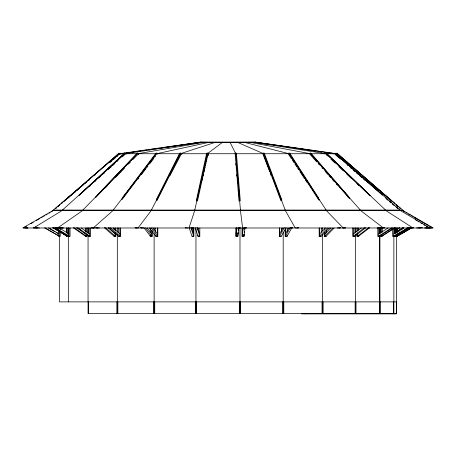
<?xml version="1.0" encoding="UTF-8"?>
<svg xmlns="http://www.w3.org/2000/svg" width="456" height="456" viewBox="0 0 456 456"><rect width="100%" height="100%" fill="white"/><g stroke="black" fill="none" stroke-linecap="round" stroke-linejoin="round"><path stroke-width="0.68" d="M88.054 235.684L88.054 313.557L396.515 313.557L396.515 235.684M116.873 313.557L116.873 301.878M153.564 313.557L153.564 301.878M154.122 233.546L154.122 313.557M195.328 313.557L195.328 301.878M239.32 313.557L239.32 301.878M282.543 313.557L282.543 301.878M283.193 232.121L283.193 313.557M322.044 313.557L322.044 301.878M355.138 313.557L355.138 301.878M379.569 313.557L379.569 301.878M393.665 313.557L393.665 301.878M236.037 233.939L236.778 227.909M237.057 227.783L236.037 236.06L237.872 236.06L238.887 227.783M237.872 233.939L238.038 232.6M238.283 230.593L238.448 229.254M242.227 233.939L242.968 227.909M243.247 227.783L242.227 236.06L244.028 236.06L245.049 227.783M244.194 232.6L244.359 231.26M244.604 229.254L244.769 227.909M196.365 200.344L206.659 153.148L207.959 153.148L208.141 155.251M196.844 201.039L207.292 153.148M197.511 201.039L207.959 153.148M194.701 210.415L201.94 177.925M202.196 180.211L202.504 178.82M203.125 176.039L203.433 174.648M204.054 171.866L204.362 170.481M204.67 169.09L205.137 167.004M205.445 165.613L206.066 162.832M206.374 161.447L206.995 158.665M207.303 157.274L208.153 153.946M188.989 227.983L194.877 210.056M310.234 154.042L310.337 153.729L248.811 142.112L248.811 142.449M336.568 154.042L336.71 153.729L255.474 142.112L200.526 142.112L119.29 153.729L52.839 210.415L403.161 210.415L336.71 153.729L335.445 153.729M156.465 199.306L179.687 153.148L180.878 153.148L181.146 154.459M156.385 200.572L180.245 153.148M157.018 200.572L180.878 153.148M151.21 210.415L167.717 178.296M169.774 175.953L181.334 153.946M279.625 233.939L283.034 227.909M284.344 227.721L279.625 236.06L281.42 236.06L286.146 227.721M285.553 233.939L288.961 227.909M290.272 227.721L285.553 236.06L287.195 236.06L291.914 227.721M122.886 197.1L156.009 153.148L157.012 153.148L122.185 199.352M121.632 199.352L156.454 153.148M138.043 227.983L151.614 210.056M112.951 210.415L136.72 179.55M141.041 173.935L141.907 172.813M142.768 171.69L144.067 170.008M150.115 162.148L151.409 160.466M137.923 179.145L138.784 178.022M141.371 174.665L146.114 168.498M146.98 167.38L147.841 166.258M149.568 164.017L153.883 158.414M154.744 157.297L155.604 156.174M156.898 154.493L157.246 154.042M97.664 194.678L137.239 153.148L137.98 153.148L138.487 154.459M95.521 197.243L137.535 153.148M95.959 197.243L137.98 153.148M319.69 233.939L325.538 227.909M327.516 227.994L319.69 236.06L321.332 236.06L329.158 227.994M324.951 233.939L330.805 227.909M332.777 227.994L324.951 236.06L326.325 236.06L334.157 227.994M82.536 210.415L117.517 174.483M119.489 172.459L120.475 171.445M122.938 168.914L129.344 162.336M131.317 160.312L133.779 157.782M105.176 188.049L107.154 186.014M115.573 177.373L124.477 168.218M128.438 164.154L130.416 162.119M132.89 159.577L138.276 154.042M79.031 195.105L124.653 153.148L125.086 153.148L79.464 195.105M79.167 195.105L124.784 153.148M62.033 210.415L116.531 161.356M118.115 159.925L124.995 153.729L201.968 142.112L201.968 142.449M89.701 186.208L90.755 185.261M94.432 181.944L96.011 180.525M98.638 178.159L100.742 176.267M103.369 173.901L104.424 172.955M108.106 169.638L111.258 166.799M112.307 165.853L114.941 163.487M117.044 161.595L118.093 160.649M122.299 156.858L124.927 154.493M119.671 154.088L120.988 153.148L119.922 154.088M93.224 227.983L113.561 210.056M55.37 208.66L57.017 207.258M58.049 206.329L60.226 204.459M61.258 203.53L63.401 201.66M64.473 200.731L66.61 198.862M67.682 197.932L119.107 153.148M55.507 208.66L56.572 207.725M58.18 206.329L59.252 205.394M61.395 203.53L62.461 202.595M64.604 200.731L65.675 199.796M67.819 197.932L119.067 153.148M58.22 206.26L59.303 205.331M63.772 201.552L79.344 188.237M80.427 187.313L82.057 185.928M84.223 184.081L85.306 183.152M64.387 201.09L66.57 199.249M67.63 198.326L69.796 196.479M70.874 195.556L72.521 194.17M73.581 193.247L75.229 191.868M76.825 190.483L79.555 188.174M82.257 185.866L83.34 184.942M85.5 183.101L86.583 182.178M88.749 180.331L89.832 179.407M94.7 175.258L95.777 174.334M109.839 162.336L119.039 154.493M110.078 162.336L111.703 160.951M113.327 159.571L114.946 158.186M116.571 156.801L117.654 155.878M238.243 227.983L240.329 227.795L240.09 227.983M244.45 227.983L246.502 227.795L246.263 227.983M353.508 233.939L361.397 227.909M364.578 227.601L353.508 236.06L354.882 236.06L365.951 227.601M368.813 227.601L357.743 236.06L358.758 236.06L369.827 227.601M207.885 153.319L222.779 142.112L222.779 142.449M57.587 227.983L83.305 210.056L385.086 210.056L413.005 227.983M378.776 233.939L388.164 227.909M391.613 227.823L378.776 236.06L379.785 236.06L392.622 227.823M394.531 227.823L381.695 236.06L382.276 236.06L395.113 227.823M33.567 227.983L62.911 210.056M34.194 227.983L35.99 226.883M397.609 228.826L399.405 227.726M397.381 229.191L399.775 227.726M397.581 230.964L402.944 227.686M397.353 231.329L403.315 227.686M393.762 233.939L404.016 227.909M395.551 233.233L396.76 232.52M397.963 231.813L399.775 230.747M400.978 230.041L402.186 229.328M407.624 227.915L393.762 236.06L394.343 236.06L408.205 227.915M409.032 227.915L395.175 236.06L409.14 227.915M23.461 227.983L26.528 226.204M30.831 223.714L33.288 222.294M36.332 220.533L39.94 218.441M41.143 217.746L42.345 217.05M43.548 216.355L44.751 215.66M45.948 214.964L47.15 214.269M48.957 213.226L50.16 212.53M51.363 211.835L52.56 211.134M397.501 235.706L398.726 235M403.013 232.52L404.238 231.808M406.074 230.747L407.293 230.041M408.519 229.328L409.744 228.621M410.725 228.268L396.891 236.06M411.54 227.915L397.455 236.06L411.648 227.915M181.015 153.512L215.956 142.112L215.956 142.449M215.107 142.546L215.397 142.449M216.298 142.546L216.589 142.449M211.208 142.46L212.57 142.112L212.57 142.449M211.698 142.546L212.069 142.449M212.792 142.546L213.169 142.449M157.291 153.581L209.954 142.112L209.954 142.449M209.076 142.546L209.509 142.449M210.073 142.546L210.512 142.449M205.092 142.511L207.189 142.112L207.189 142.449M206.317 142.546L206.825 142.449M207.184 142.546L207.691 142.449M204.334 142.546L204.886 142.449M138.538 153.923L139.941 153.683M205.075 142.546L205.627 142.449M289.822 227.983L292.729 227.795L291.635 227.983M295.767 227.983L298.515 227.795L297.42 227.983M200.258 142.546L203.228 142.112L203.228 142.449M202.418 142.546L203.598 142.449M125.406 153.946L126.802 153.735M125.645 153.946L127.224 153.729M132.115 152.994L133.511 152.783M201.204 142.546L202.264 142.449M123.097 153.427L124.499 153.222M125.902 153.016L128.005 152.714M129.407 152.509L130.809 152.304M132.211 152.099L134.32 151.797M135.723 151.591L140.63 150.879M142.033 150.674L146.946 149.961M148.348 149.756L153.256 149.044M154.658 148.838L159.571 148.126M160.974 147.921L200.953 142.112L201.164 142.449M193.88 143.458L195.282 143.258M120.133 153.946L121.678 153.74M123.65 153.45L125.052 153.244M126.483 153.039L128.028 152.834M129.949 152.549L131.442 152.344M136.241 151.648L137.803 151.426M142.54 150.748L144.153 150.514M148.93 149.847L150.588 149.608M152.332 149.346L153.729 149.146M155.393 148.901L156.938 148.702M158.625 148.445L160.119 148.246M161.737 147.995L163.282 147.795M164.924 147.544L166.417 147.345M168.087 147.088L169.632 146.883M171.217 146.644L172.71 146.444M174.431 146.182L176.113 145.943M180.781 145.27L182.503 145.042M184.304 144.769L185.717 144.563M187.125 144.364L188.801 144.142M190.654 143.862L192.061 143.657M193.475 143.458L195.094 143.241M196.998 142.95L198.451 142.751M199.899 142.546L200.657 142.449M337.189 227.983L340.717 227.795L338.848 227.983M342.467 227.983L345.722 227.795L343.852 227.983M377.118 227.983L381.028 227.795L378.503 227.983M381.364 227.983L384.91 227.795L383.889 227.795M406.883 227.983L410.907 227.795L407.903 227.983M409.813 227.983L413.404 227.795L410.4 227.983M416.527 227.983L420.512 227.795L419.685 227.795M418.785 227.983L422.313 227.795L421.942 227.795M424.456 227.983L431.775 227.795M425.87 227.983L432.083 227.795L430.863 227.088M200.526 142.112L200.566 142.449M255.434 142.449L255.474 142.112M200.526 142.449L255.474 142.449M336.933 153.148L388.181 197.932M137.011 153.729L119.29 153.729L119.432 154.042M155.901 153.729L137.718 153.729L205.183 142.112L205.183 142.449M156.596 153.729L179.641 153.729M181.049 153.729L206.625 153.729M208.044 153.729L263.608 153.729L237 142.112L237 142.449M264.315 153.729L289.053 153.729L243.43 142.112L243.43 142.449M289.76 153.729L310.337 153.729L311.277 154.789M311.049 153.729L326.012 153.729L330.144 157.639M326.707 153.729L335.006 153.729L400.419 210.415M83.009 210.056L53.762 210.056L22.8 227.983L433.2 227.983L402.238 210.056L400.186 210.056M385.297 210.056L399.547 210.056M34.057 227.795L33.687 227.795L37.215 227.983M36.315 227.795L35.488 227.795L39.472 227.983M427.734 227.795L428.321 227.795M429.261 227.795L427.945 227.088M58.744 233.939L59.109 233.939L48.695 227.909M68.195 233.939L69.016 233.939L58.847 227.726M58.744 236.43L60.26 236.43L60.26 232.207M66.399 236.43L67.887 236.43M68.195 236.43L70.064 236.43L70.064 227.983M85.266 236.43L87.067 236.43L87.067 234.316M88.532 236.43L90.63 236.43L90.63 227.983M113.857 236.43L115.852 236.43L115.852 232.908M118.378 236.43L120.561 236.43L120.561 227.983M191.908 236.43L193.874 236.43L193.874 227.983L191.377 227.795L192.01 227.983M199.842 236.43L197.938 236.43L197.938 235.022M281.42 236.43L279.385 236.43L279.385 227.983M321.332 236.43L319.166 236.43L319.166 227.983M326.325 236.43L324.29 236.43L324.29 232.908M354.882 236.43L352.727 236.43L352.727 227.983M358.758 236.43L356.848 236.43L356.848 234.316M379.785 236.43L377.796 236.43L377.796 227.983M382.276 236.43L380.629 236.43L380.629 235.022M395.284 236.43L392.65 236.43L392.65 229.391M397.569 236.43L396.287 236.43L396.287 235.022M27.93 227.983L24.225 227.795L27.559 227.983M63.863 227.983L59.867 227.795L62.637 227.983M60.186 227.983L56.59 227.795L59.36 227.983M99.442 227.983L95.709 227.795L97.897 227.983M94.597 227.983L91.177 227.795L93.366 227.983M143.782 227.983L140.562 227.795L142.021 227.983M138.094 227.983L135.084 227.795L136.549 227.983M255.343 142.449L256.101 142.546M257.549 142.751L259.002 142.95M260.906 143.241L262.525 143.458M263.938 143.657L265.346 143.862M267.199 144.142L268.875 144.364M270.283 144.563L271.696 144.769M273.497 145.042L275.219 145.27M279.887 145.943L281.569 146.182M283.29 146.444L284.783 146.644M286.368 146.883L287.913 147.088M289.583 147.345L291.076 147.544M292.718 147.795L294.262 147.995M295.881 148.246L297.375 148.445M299.062 148.702L300.607 148.901M302.271 149.146L303.667 149.346M305.412 149.608L307.07 149.847M311.847 150.514L313.46 150.748M318.197 151.426L319.759 151.648M324.558 152.344L326.051 152.549M327.972 152.834L329.517 153.039M330.948 153.244L332.35 153.45M335.006 153.729L255.046 142.112L255.046 142.449M254.836 142.449L255.742 142.546M260.718 143.258L262.12 143.458M282.144 146.416L283.541 146.621M288.654 147.334L290.096 147.533M294.958 148.246L296.463 148.451M301.045 149.163L302.767 149.363M304.061 149.568L305.571 149.773M307.35 150.075L309.077 150.28M310.479 150.486L311.881 150.691M313.654 150.993L315.387 151.198M320.163 151.911L321.691 152.116M326.467 152.823L328.001 153.034M329.266 153.233L330.805 153.438M332.561 153.74L334.305 153.946M259.629 142.962L254.032 142.112L254.032 142.449M261.031 143.173L262.428 143.383M264.531 143.697L265.928 143.908M267.33 144.119L268.726 144.33M273.628 145.071L275.025 145.282M253.735 142.449L254.796 142.546M326.012 153.729L252.772 142.112L252.772 142.449M252.402 142.449L253.582 142.546M323.777 153.712L325.481 153.946M252.903 142.471L250.817 142.112L250.817 142.449M251.113 142.449L251.666 142.546M250.372 142.449L250.925 142.546M249.175 142.449L249.683 142.546M248.309 142.449L248.816 142.546M248.127 142.568L246.046 142.112L246.046 142.449M246.491 142.449L246.924 142.546M245.488 142.449L245.926 142.546M243.931 142.449L244.302 142.546M242.831 142.449L243.208 142.546M187.718 227.983L185.33 227.795L185.962 227.983M241.389 142.551L240.044 142.112L240.044 142.449M240.603 142.449L240.893 142.546M239.411 142.449L239.702 142.546M403.44 211.134L404.66 211.846M405.84 212.53L407.083 213.248M408.85 214.269L410.115 215.004M411.249 215.66L412.537 216.406M413.655 217.05L415.57 218.156M416.06 218.441L428.298 225.526M429.472 226.204L432.539 227.983M403.326 211.151L404.552 211.858M408.832 214.337L410.058 215.044M414.339 217.523L415.564 218.23M48.94 228.268L55.068 231.813M56.293 232.52L58.129 233.586M45.03 227.915L59.109 236.06L44.665 227.915M399.507 210.056L429.985 227.983M415.422 219.798L416.647 220.516M417.77 221.183L418.99 221.895M420.814 222.973L422.085 223.714M423.858 224.762L425.106 225.492M426.292 226.193L429.335 227.983M59.217 228.462L60.414 229.191M55.301 227.686L69.016 236.06L68.195 236.06L54.481 227.686M53.056 227.686L66.764 236.06L52.685 227.686M81.1 227.909L89.752 233.939M77.782 227.721L89.752 236.06L88.532 236.06L76.562 227.721M79.167 229.117L81.47 230.725M83.779 232.332L86.087 233.939L86.087 236.43M74.117 227.721L86.087 236.06L85.266 236.06L73.296 227.721M359.966 210.056L383.422 227.983M337.058 154.493L346.252 162.336M362.48 176.181L363.557 177.099M365.723 178.946L366.806 179.869M368.425 181.254L370.05 182.639M370.694 183.152L371.777 184.081M372.216 184.486L373.293 185.404M373.943 185.928L392.228 201.552M396.697 205.331L397.78 206.26M336.528 154.042L346.184 162.336M368.898 181.716L369.981 182.639M371.6 184.024L373.225 185.404M374.849 186.789L376.468 188.174M377.528 189.097L379.175 190.483M380.771 191.868L382.419 193.247M383.479 194.17L385.126 195.556M386.203 196.479L388.369 198.326M389.43 199.249L391.613 201.09M392.342 203.815L394.486 205.673M396.692 207.622L397.769 208.552M335.177 154.493L340.546 159.15M346.987 164.73L348.065 165.659M350.208 167.523L351.285 168.452M353.434 170.316L355.042 171.712M356.119 172.642L358.262 174.5M359.339 175.435L362.024 177.76M363.096 178.689L365.245 180.547M386.722 199.164L387.794 200.093M389.407 201.489L391.014 202.886M336.893 153.148L388.318 197.932M389.39 198.862L391.527 200.731M392.599 201.66L394.742 203.53M395.774 204.459L397.951 206.329M398.983 207.258L400.63 208.66M390.325 199.796L391.396 200.731M393.539 202.595L394.605 203.53M396.748 205.394L397.82 206.329M399.427 207.725L400.493 208.66M113.071 227.909L119.911 233.939M110.346 227.635L119.911 236.06L118.378 236.06L108.813 227.635M108.237 227.909L115.077 233.939M105.513 227.635L115.077 236.06L113.857 236.06L104.293 227.635M382.544 195.008L335.012 153.148L382.293 195.008M389.413 201.124L391.009 202.532M392.599 203.946L394.765 205.827M395.785 206.767L397.951 208.648M385.485 197.83L388.142 200.184M332.213 159.594L385.924 210.415M326.507 154.983L327.533 155.952M330.617 158.865L335.24 163.242M338.831 166.639L343.453 171.011M346.537 173.93L351.154 178.302M356.803 183.648L358.861 185.592M369.428 194.718L326.422 153.148L325.84 153.148L369.873 195.709M326.211 153.148L370.243 195.709M325.852 210.056L343.243 227.983M312.691 156.38L315.045 159.03M315.985 160.09L316.926 161.15M324.45 169.626L325.863 171.211M327.271 172.801L333.387 179.692M334.328 180.747L360.667 210.415M309.732 154.042L316.692 161.886M318.1 163.47L319.508 165.055M321.85 167.694L322.785 168.748M325.134 171.388L327.944 174.557M328.879 175.611L330.754 177.72M332.629 179.835L334.037 181.42M336.38 184.059L337.32 185.113M348.202 196.097L310.872 153.148L310.006 153.148L349.199 198.246M310.502 153.148L349.701 198.246M152.868 227.909L157.434 233.939M151.232 227.869L157.434 236.06L155.695 236.06L149.488 227.869M147.197 227.909L151.762 233.939M145.561 227.869L151.762 236.06L150.235 236.06L144.028 227.869M305.771 179.122L326.371 210.415M288.374 154.042L291.395 158.625M292.171 159.805L294.114 162.758M294.889 163.938L296.833 166.89M297.614 168.07L298.777 169.843M299.945 171.616L304.608 178.701M305.383 179.881L307.327 182.833M318.71 198.2L289.674 153.148L288.58 153.148L318.761 199.979M289.178 153.148L319.354 199.979M285.068 210.056L295.209 227.983M235.735 153.729L229.955 142.112L229.955 142.449M120.994 153.729L121.131 154.042M272.967 178.119L285.37 210.415M262.907 154.042L263.078 154.493M263.334 155.154L269.684 171.695M270.191 173.018L271.206 175.663M281.933 200.133L264.275 153.148L263.026 153.148L280.93 200.794M263.676 153.148L281.586 200.794M197.79 227.909L199.774 233.939M196.969 227.538L199.774 236.06L197.938 236.06L195.139 227.538M191.668 227.909L193.646 233.939M190.847 227.538L193.646 236.06L191.908 236.06L189.109 227.538M240.392 210.056L242.598 227.983M208.027 154.042L208.147 155.439M237.741 177.823L240.46 210.415M235.86 163.647L235.974 165.055M236.573 174.665L236.692 176.084M240.301 200.925L236.402 153.148L235.085 153.148L238.984 200.925M235.746 153.148L239.651 200.925M397.569 228.006L397.569 232.218M397.455 228.006L397.455 232.218M397.455 233.939L397.455 236.43M396.384 227.983L396.384 232.908M396.384 301.878L396.384 313.557M396.287 227.983L396.287 232.908M395.284 228.006L395.284 232.919M395.175 228.006L395.175 232.919M395.175 235.022L395.175 236.43M394.343 228.006L394.343 233.62M393.876 235.684L393.876 313.557M393.762 228.006L393.762 236.43M393.26 313.557L393.26 313.888M382.276 228.006L382.276 232.218M381.695 228.006L381.695 232.218M381.695 234.321L381.695 236.43M380.629 227.983L380.629 232.908M380.144 301.878L380.144 313.557M379.933 227.852L379.933 233.546M379.933 235.684L379.933 313.557M379.785 228.006L379.785 233.62M379.631 227.852L379.631 233.546M379.631 235.684L379.631 301.878M378.776 228.006L378.776 236.43M358.758 228.006L358.758 230.109M357.743 228.006L357.743 230.81M357.743 232.919L357.743 236.43M356.848 227.983L356.848 231.5M356.005 301.878L356.005 313.557M355.634 227.852L355.634 232.834M355.634 234.971L355.634 313.557M354.882 228.006L354.882 232.919M353.508 228.006L353.508 236.43M326.325 230.109L326.325 232.919M324.951 232.218L324.951 236.43M324.29 227.983L324.29 229.391M323.139 301.878L323.139 313.557M322.637 227.852L322.637 230.702M322.637 234.259L322.637 313.557M321.332 228.006L321.332 232.218M319.69 228.006L319.69 236.43M304.933 313.557L304.933 313.888M301.672 313.557L301.672 313.888L396.515 313.888L396.515 301.878L59.485 301.878L59.485 235.684M287.195 228.006L287.195 231.511M287.195 235.022L287.195 236.43L285.165 236.43L285.165 229.391M285.553 228.006L285.553 236.43M283.792 301.878L283.792 313.557M281.42 228.006L281.42 231.511M279.625 228.006L279.625 236.43M244.028 234.321L244.028 236.43L242.147 236.43L242.147 227.983M243.795 234.316L243.795 236.43M242.227 228.006L242.227 236.43M240.643 301.878L240.643 313.557M239.987 227.852L239.987 313.557M237.872 232.919L237.872 236.43L236.037 236.43L236.037 228.006M236.111 227.983L236.111 236.43M233.221 142.112L233.221 142.449M226.045 142.112L226.045 142.449M219 142.112L219 142.449M199.842 227.983L199.774 236.43M197.938 228.006L197.938 229.408M196.627 301.878L196.627 313.557M195.96 229.277L195.96 313.557M193.646 228.006L193.646 236.43M191.908 228.006L191.908 229.408M157.81 227.983L157.81 236.43L155.695 236.43L155.695 235.022M157.434 228.006L157.434 236.43M155.695 228.006L155.695 232.218M154.755 301.878L154.755 313.557M154.122 227.852L154.122 229.989M152.281 230.799L152.281 236.43L150.235 236.43L150.235 235.022M151.762 230.81L151.762 236.43M150.235 228.006L150.235 232.218M119.911 228.006L119.911 236.43M118.378 228.006L118.378 232.919M117.87 301.878L117.87 313.557M117.317 227.852L117.317 232.121M117.317 234.259L117.317 313.557M115.852 227.983L115.852 230.799M115.077 228.006L115.077 230.109M115.077 232.919L115.077 236.43M113.857 228.006L113.857 229.408M89.752 228.006L89.752 236.43M88.532 228.006L88.532 232.919M88.498 301.878L88.498 313.557M88.054 227.852L88.054 233.546M87.067 227.983L87.067 232.207M86.087 228.006L86.087 232.218M85.266 228.006L85.266 231.511M69.016 228.006L69.016 236.43M68.326 227.852L68.326 233.546M68.326 235.684L68.326 301.878M68.195 228.006L68.195 234.321M67.887 227.983L67.887 233.614M66.764 228.006L66.764 232.919M66.764 234.321L66.764 236.43M66.399 228.006L66.399 232.218M60.26 227.983L60.26 229.391M59.109 231.511L59.109 236.43M58.744 230.81L58.744 234.321"/></g></svg>
